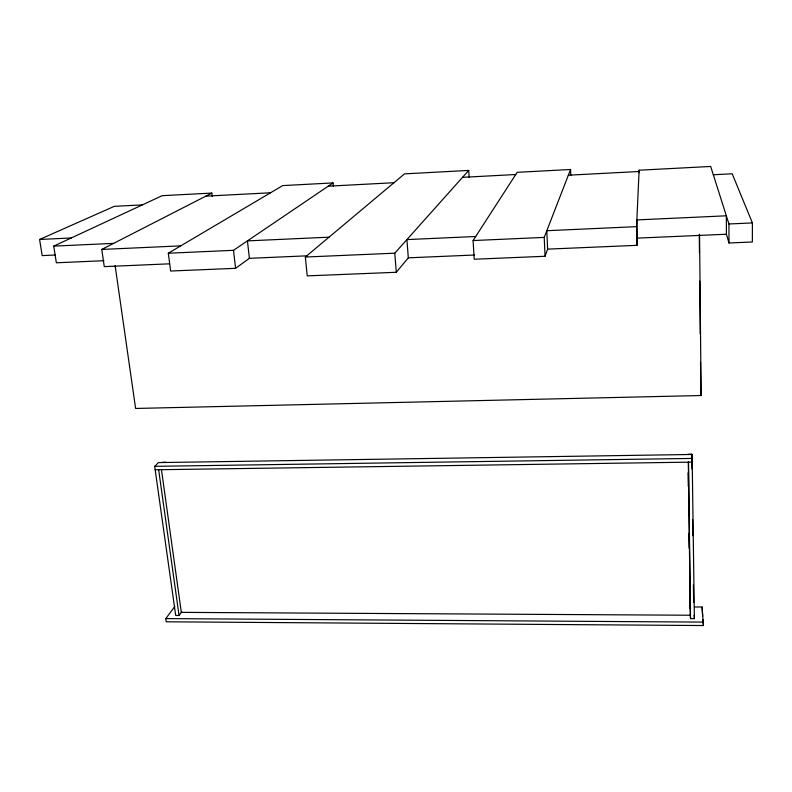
<?xml version="1.0" encoding="UTF-8"?>
<svg xmlns="http://www.w3.org/2000/svg" width="792" height="792" viewBox="0 0 792 792"><rect width="100%" height="100%" fill="white"/><g stroke="black" fill="none" stroke-linecap="round" stroke-linejoin="round"><path stroke-width="1.19" d="M713.315 174.755L732.194 173.785L752.4 222.918L752.36 241.986L728.996 242.986L726.413 234.234L726.343 215.8L636.867 219.919L637.303 238.125L726.413 234.234M570.794 175.458L570.567 169.488L517.166 172.329L473.091 240.55L474.23 259.232L545.054 256.271L547.628 249.133L637.006 245.322L637.402 235.66M637.006 245.322L636.56 226.651L639.114 170.211L710.681 166.459L728.937 223.978L728.996 242.986M545.054 256.271L544.213 237.402L570.567 169.488M688.327 461.983L690.307 615.236L690.525 618.611L694.386 618.631L692.119 454.469L158.41 462.597L154.688 466.339L175.695 615.473L179.051 615.503L181.764 611.771M694.673 606.969L702.098 607.009L703.415 625.541L166.251 621.799L165.795 618.592L174.804 606.464M469.141 177.319L468.715 170.419L404.524 173.864L305.346 257.034L307.217 275.883L396.287 272.28L408.306 257.826L406.92 239.59L475.705 236.501M305.346 257.034L394.772 253.183L468.715 170.419M333.363 186.397L333.046 182.922L282.704 185.595L168.31 253.222L170.636 271.032L235.59 268.31L249.391 258.321L307.276 255.816M168.31 253.222L233.501 250.321L333.046 182.922M169.439 263.825L104.277 266.627L101.772 249.45L211.81 193.08L212.226 196.555M103.881 260.716L56.351 262.796L53.737 246.124L162.152 195.683L211.81 193.08M55.519 255.004L42.174 255.608L39.6 239.471L114.296 206.336L142.342 204.9M462.538 177.329L515.75 174.527M328.244 186.179L393.961 182.724M568.349 175.2L639.055 171.498M205.821 196.149L270.557 192.773M39.6 239.471L71.25 237.976M53.737 246.124L113.652 243.362M329.026 237.174L247.431 240.897L249.391 258.321M101.772 249.45L180.744 245.867M636.56 226.651L546.807 230.71L547.628 249.133M728.937 223.978L752.4 222.918M473.091 240.55L544.213 237.402M408.306 257.826L474.368 255.024M699.554 234.472L701.118 395.525L135.61 408.454L115.107 265.508M162.538 462.3L165.964 462.251M687.862 454.281L691.812 454.222L692.525 462.122L155.173 469.775M154.688 466.339L692.475 458.42M690.307 615.236L181.328 612.364L161.449 469.646M165.795 618.592L703.375 622.106M158.648 469.725L179.051 615.503M700.534 390.852L701.118 395.525M233.501 250.321L235.59 268.31M702.623 616.216L702.098 607.009M702.92 619.71L703.415 625.541M394.772 253.183L396.287 272.28M694.148 615.295L694.386 618.631M639.114 170.211L639.164 172.676M692.119 454.469L692.159 458.142M691.812 454.222L691.99 469.042M692.604 519.681L692.792 535.738M693.396 585.139L693.604 602.435M688.515 462.182L690.525 618.611M688.109 472.794L688.278 486.377M688.892 533.283L689.089 548.104M689.693 595.01L689.872 608.593M699.267 234.343L699.455 252.806M699.732 281.13L700.247 334.066M700.524 362.389L700.821 393.169"/></g></svg>
